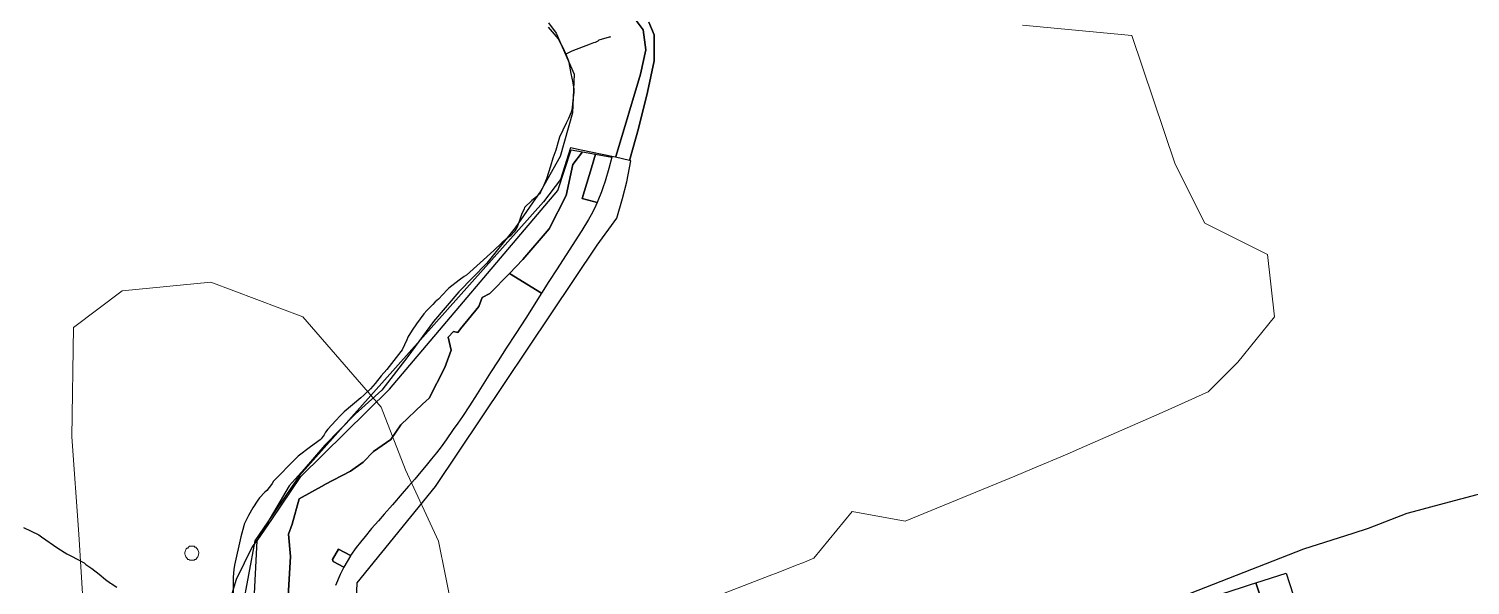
# Model space of a CAD drawing. Header units: metres. Extents: x 3 to 1005126, y 39 to 4383651.
# Drawn here: x 485766 to 486596, y 4357507 to 4357827 of the extents above; entities that cross this region are included whole.
import ezdxf

# ---------------------------------------------------------------- set-up
doc = ezdxf.new("R2010")
doc.units = ezdxf.units.M
doc.header["$MEASUREMENT"] = 0
doc.layers.add('Habitats_5_km_Cala_Blava', color=7, linetype='Continuous', lineweight=9, true_color=0xe7f7d0)
doc.layers.add('Red_hidrologica_Provisional_5_km_Cala_Blava', color=4, linetype='Continuous', lineweight=30)
doc.layers.add('Rios_5_km_Cala_Blava', color=4, linetype='Continuous', lineweight=30)
doc.layers.add('TM_Llucmajor', color=7, linetype='Continuous')

msp = doc.modelspace()

# ---------------------------------------------------------------- linework, layer by layer
at = {"layer": 'Habitats_5_km_Cala_Blava'}
for points in [[(486337.97, 4357829.31), (486400.97, 4357823.31), (486425.97, 4357749.31), (486442.97, 4357715.31), (486478.97, 4357697.31), (486482.97, 4357661.31), (486461.97, 4357635.31), (486444.87, 4357618.21), (486443.55, 4357617.61), (486423.67, 4357608.65), (486413.7, 4357604.22), (486373.75, 4357586.74), (486363.74, 4357582.42), (486343.66, 4357573.9), (486333.6, 4357569.69), (486270.6, 4357543.74), (486239.97, 4357549.31), (486218.03, 4357522.4), (486212.55, 4357520.22), (486207.49, 4357518.21), (486197.35, 4357514.23), (486192.27, 4357512.25), (486151.63, 4357496.54)], [(486013.96, 4357472.31), (486001.96, 4357532.31), (485982.96, 4357573.31), (485968.96, 4357609.31), (485923.96, 4357661.31), (485870.96, 4357681.31), (485819.96, 4357676.31), (485791.96, 4357655.31), (485790.96, 4357592.31), (485794.96, 4357536.31), (485799.96, 4357455.31)]]:
    msp.add_lwpolyline(points, dxfattribs=at)
msp.add_lwpolyline([(485860.18, 4357521.31), (485859.27, 4357521.31), (485858.74, 4357521.31), (485858.21, 4357521.81), (485857.74, 4357521.81), (485857.31, 4357522.31), (485856.9, 4357522.81), (485856.59, 4357523.31), (485856.34, 4357523.81), (485856.15, 4357524.31), (485856.02, 4357524.81), (485855.96, 4357525.31), (485855.99, 4357525.81), (485856.09, 4357526.31), (485856.27, 4357526.81), (485856.49, 4357527.31), (485856.81, 4357527.81), (485857.18, 4357528.31), (485857.62, 4357528.31), (485858.09, 4357528.81), (485858.59, 4357529.31), (485859.12, 4357529.31), (485859.68, 4357529.31), (485860.18, 4357529.31), (485860.71, 4357529.31), (485861.27, 4357529.31), (485861.77, 4357528.81), (485862.24, 4357528.81), (485862.68, 4357528.31), (485863.06, 4357527.81), (485863.37, 4357527.31), (485863.65, 4357526.81), (485863.81, 4357526.31), (485863.93, 4357525.81), (485863.96, 4357525.31), (485863.9, 4357524.81), (485863.81, 4357524.31), (485863.62, 4357523.81), (485863.37, 4357523.31), (485863.06, 4357522.81), (485862.68, 4357522.31), (485862.24, 4357521.81), (485861.77, 4357521.81), (485861.27, 4357521.31), (485860.71, 4357521.31)], close=True, dxfattribs=at)
at = {"layer": 'Red_hidrologica_Provisional_5_km_Cala_Blava'}
for points in [[(486065.06, 4357828.11), (486070.75, 4357821.34), (486071.64, 4357819.87), (486073.24, 4357816.74), (486075.16, 4357812.61), (486076.07, 4357810.65), (486076.68, 4357808.74), (486077.38, 4357805.69), (486078.11, 4357801.37), (486079.26, 4357796.09), (486079.78, 4357792.48), (486079.77, 4357790.73), (486079.5, 4357787.37), (486078.69, 4357780.43), (486078.29, 4357779.26), (486076.76, 4357775.57), (486075.33, 4357772.78), (486071.54, 4357764.83), (486071.21, 4357763.5), (486069.41, 4357757.31), (486067.8, 4357752.68), (486066.46, 4357748.04), (486064.11, 4357740.81), (486062.65, 4357737.17), (486060.74, 4357733.14)], [(486101, 4357822.55), (486100.45, 4357822.41), (486100.17, 4357822.34), (486094.16, 4357820.56), (486093.62, 4357820.13), (486092.11, 4357819.28), (486091.12, 4357819.02), (486089.26, 4357818.27), (486078.67, 4357814.27), (486076.84, 4357813.31), (486075.16, 4357812.61)], [(486060.74, 4357733.14), (486060.04, 4357732.27), (486058.44, 4357730.68), (486055.74, 4357728.35), (486051.51, 4357724.34), (486051.16, 4357723.65), (486049.79, 4357720.39), (486049.03, 4357717.91), (486047.27, 4357713.04), (486046.48, 4357711.62), (486045.47, 4357710.34), (486043.33, 4357708.04), (486042.03, 4357707.04), (486038.38, 4357703.91), (486033.73, 4357699.59), (486017.99, 4357685.31), (486016.79, 4357684.58), (486013.77, 4357682.45), (486007.8, 4357677.92), (486006.92, 4357676.93), (486001.89, 4357671.65), (486000.01, 4357670.04), (485998.68, 4357668.57), (485995.18, 4357665.09), (485993.58, 4357663.13), (485989.28, 4357657.46), (485986.73, 4357653.68), (485984.33, 4357649.67), (485983.67, 4357648.07), (485981.07, 4357642.44), (485980.36, 4357641.5), (485972.24, 4357631.17), (485969.03, 4357627.5), (485965.53, 4357623.1), (485962.76, 4357620.02), (485959.06, 4357616.28), (485957.3, 4357614.86), (485947.58, 4357606.69), (485945.34, 4357604.47), (485942.83, 4357601.63), (485938.18, 4357596.75), (485936.82, 4357594.96), (485936.07, 4357593.56), (485934.47, 4357591.11), (485933.84, 4357590.62), (485928.27, 4357586.61), (485921.24, 4357581.23), (485919.89, 4357579.88), (485907.08, 4357566.71), (485906.16, 4357565.4), (485905.76, 4357564.88), (485903.1, 4357561.49), (485901.92, 4357560.39), (485898.94, 4357557.26), (485897.91, 4357555.81), (485895.17, 4357551.52), (485892.62, 4357547.06), (485890.05, 4357542.03), (485889.85, 4357541.07), (485888.27, 4357534.75), (485884.46, 4357518.46), (485884.13, 4357515.95), (485883.8, 4357511.49), (485883.83, 4357508.34), (485883.71, 4357494.15)], [(485763.07, 4357540.12), (485771.88, 4357535.84), (485773.49, 4357534.78), (485782.94, 4357528.25), (485788.07, 4357525.01), (485790.36, 4357523.86), (485797.94, 4357519.77), (485799.06, 4357518.88), (485802.39, 4357516.56), (485806.7, 4357513.25), (485810.25, 4357510.2), (485813.12, 4357508.07), (485814, 4357507.73), (485814.67, 4357507.2), (485816.9, 4357505.76)]]:
    msp.add_lwpolyline(points, dxfattribs=at)
at = {"layer": 'Rios_5_km_Cala_Blava'}
msp.add_polyline3d([(486065.19, 4357830.64, 27.7), (486069.59, 4357824.74, 26.6), (486080.09, 4357801.14, 23.4), (486079.09, 4357778.74, 22.7), (486071.99, 4357753.74, 23), (486060.79, 4357733.94, 23.8), (486045.99, 4357712.54, 23.4), (486029.79, 4357692.34, 22.8), (486013.59, 4357675.74, 21.9), (485999.09, 4357658.64, 19.5), (485984.39, 4357638.54, 17.9), (485969.39, 4357619.14, 16.8), (485953.89, 4357605.44, 17.8), (485936.59, 4357587.54, 19.6), (485924.69, 4357573.74, 19.2), (485916.09, 4357564.04, 18), (485897.89, 4357533.34, 11.2), (485894.79, 4357529.04, 9.7), (485885.49, 4357510.14, 8.2), (485878.79, 4357488.04, 5.3), (485876.69, 4357463.64, 5.1), (485876.29, 4357441.44, 4.5), (485880.79, 4357417.64, 3), (485880.97, 4357404.06, 2.82)], dxfattribs=at)
at = {"layer": 'TM_Llucmajor', "linetype": 'Continuous', "flags": 128}
for points in [[(486101.97, 4357850.51), (486119.74, 4357826.53), (486121.27, 4357815.15), (486118.22, 4357801.03), (486104.11, 4357754.22), (486103.84, 4357753.33), (486102.57, 4357753.59), (486084.09, 4357757.41), (486077.88, 4357758.69), (486072.18, 4357740.47), (486062.3, 4357727.53), (485921.93, 4357570.05), (485896.22, 4357532.42), (485881.75, 4357454.1)], [(486122.93, 4357830.93), (486126.1, 4357823.78), (486126.1, 4357808.82), (486122.27, 4357790.75), (486116.96, 4357769.74), (486112.16, 4357752.67), (486111.77, 4357751.3), (486103.84, 4357753.33), (486104.11, 4357754.22), (486118.22, 4357801.03), (486121.27, 4357815.15), (486119.74, 4357826.53), (486101.97, 4357850.51)], [(485953.93, 4357478.65), (485955.11, 4357508.26), (486000.17, 4357563.79), (486093.31, 4357702.72), (486104.61, 4357718.14), (486107.92, 4357729.49), (486110.24, 4357739.17), (486112.64, 4357751.17), (486111.77, 4357751.3), (486112.16, 4357752.67), (486116.96, 4357769.74), (486122.27, 4357790.75), (486126.1, 4357808.82), (486126.1, 4357823.78), (486122.93, 4357830.93)], [(485894.56, 4357471.7), (485897.61, 4357532.52), (485905.99, 4357544.83), (485922.74, 4357569.45), (485973.82, 4357619.71), (486070.6, 4357734.06), (486078.28, 4357757.55), (486084.8, 4357756.35), (486079.23, 4357749), (486075.51, 4357731.17), (486065.7, 4357712.09), (486050.56, 4357694.44), (486042.87, 4357686.39), (486042.78, 4357686.29), (486031.46, 4357674.89), (486027.14, 4357672.51), (486025.17, 4357667.44), (486014.66, 4357654.49), (486012.98, 4357652.42), (486010.52, 4357652.93), (486007.44, 4357649.75), (486009.18, 4357642.29), (486005.65, 4357632.16), (485996.64, 4357614.62), (485992.81, 4357611.05), (485980.19, 4357599.31), (485974.45, 4357590.78), (485964.47, 4357583.83), (485958.56, 4357577.75), (485951.28, 4357572.6), (485936.49, 4357564.87), (485936.27, 4357564.76), (485921.67, 4357556.65), (485917.77, 4357542.1), (485915.68, 4357536.3), (485916.69, 4357523.51), (485915.4, 4357500.66)], [(485915.4, 4357500.66), (485916.69, 4357523.51), (485915.68, 4357536.3), (485917.77, 4357542.1), (485921.67, 4357556.65), (485936.27, 4357564.76), (485936.49, 4357564.87), (485951.28, 4357572.6), (485958.56, 4357577.75), (485964.47, 4357583.83), (485974.45, 4357590.78), (485980.19, 4357599.31), (485992.81, 4357611.05), (485996.64, 4357614.62), (486005.65, 4357632.16), (486009.18, 4357642.29), (486007.44, 4357649.75), (486010.52, 4357652.93), (486012.98, 4357652.42), (486014.66, 4357654.49), (486025.17, 4357667.44), (486027.14, 4357672.51), (486031.46, 4357674.89), (486042.78, 4357686.29), (486042.87, 4357686.39), (486061.13, 4357675.07), (486052.11, 4357660.67), (486046.43, 4357651.81), (486040.98, 4357643.35), (486036.37, 4357636.07), (486031.83, 4357629.27), (486024.15, 4357617.15), (486019.7, 4357610.14), (486015.69, 4357603.95), (486013.02, 4357600.23), (486010.39, 4357596.49), (486006.38, 4357590.62), (486003.45, 4357586.55), (486000.78, 4357583.16), (485997.92, 4357579.68), (485994.81, 4357575.79), (485991.8, 4357572.19), (485988.25, 4357568), (485984.76, 4357563.95), (485980.98, 4357559.8), (485975.41, 4357553.24), (485970.77, 4357547.85), (485967.33, 4357543.96), (485963.43, 4357539.47), (485959.72, 4357535.02), (485956.99, 4357531.71), (485954.57, 4357528.6), (485951.36, 4357523.96), (485944.45, 4357527.72), (485940.98, 4357521.73), (485941.41, 4357520.6), (485947.42, 4357517.29), (485945.26, 4357513.09), (485942.68, 4357506.74)], [(486779.34, 4357606.71), (486577.87, 4357553.15), (486562.85, 4357549.16), (486559.15, 4357548.17), (486536.96, 4357539.58), (486528.14, 4357536.76), (486499.77, 4357527.7), (486382.52, 4357481.8)]]:
    msp.add_lwpolyline(points, dxfattribs=at)
for points in [[(486061.13, 4357675.07), (486042.87, 4357686.39), (486050.56, 4357694.44), (486065.7, 4357712.09), (486075.51, 4357731.17), (486079.23, 4357749), (486084.8, 4357756.35), (486092.24, 4357754.98), (486089.9, 4357747.2), (486084.56, 4357729.54), (486093.19, 4357727.14), (486091.71, 4357723.78), (486089.84, 4357720.1), (486088.26, 4357717.33), (486084.34, 4357711.02), (486080.66, 4357705.06), (486077.54, 4357700.3), (486073.34, 4357693.79), (486070.26, 4357689.07), (486065.5, 4357681.67), (486061.13, 4357675.07)], [(486093.19, 4357727.14), (486084.56, 4357729.54), (486089.9, 4357747.2), (486092.24, 4357754.98), (486101.7, 4357753.24), (486099.9, 4357746.76), (486097.8, 4357739.4), (486096.49, 4357735.59), (486095.75, 4357733.44), (486093.64, 4357728.16), (486093.19, 4357727.14)], [(485947.42, 4357517.29), (485941.41, 4357520.6), (485940.98, 4357521.73), (485944.45, 4357527.72), (485951.36, 4357523.96), (485951.28, 4357523.84), (485947.42, 4357517.29)], [(486462.05, 4357470.42), (486452.16, 4357501.72), (486464.72, 4357505.85), (486469.19, 4357507.3), (486472.32, 4357508.3), (486482.66, 4357476.94), (486479.46, 4357475.96), (486478.2, 4357475.59), (486474.79, 4357474.51), (486462.05, 4357470.42)], [(486482.66, 4357476.94), (486472.32, 4357508.3), (486489.85, 4357513.9), (486499.98, 4357482.44), (486496.47, 4357481.33), (486486.88, 4357478.22), (486482.66, 4357476.94)]]:
    msp.add_lwpolyline(points, close=True, dxfattribs=at)

doc.saveas('drawing.dxf')
